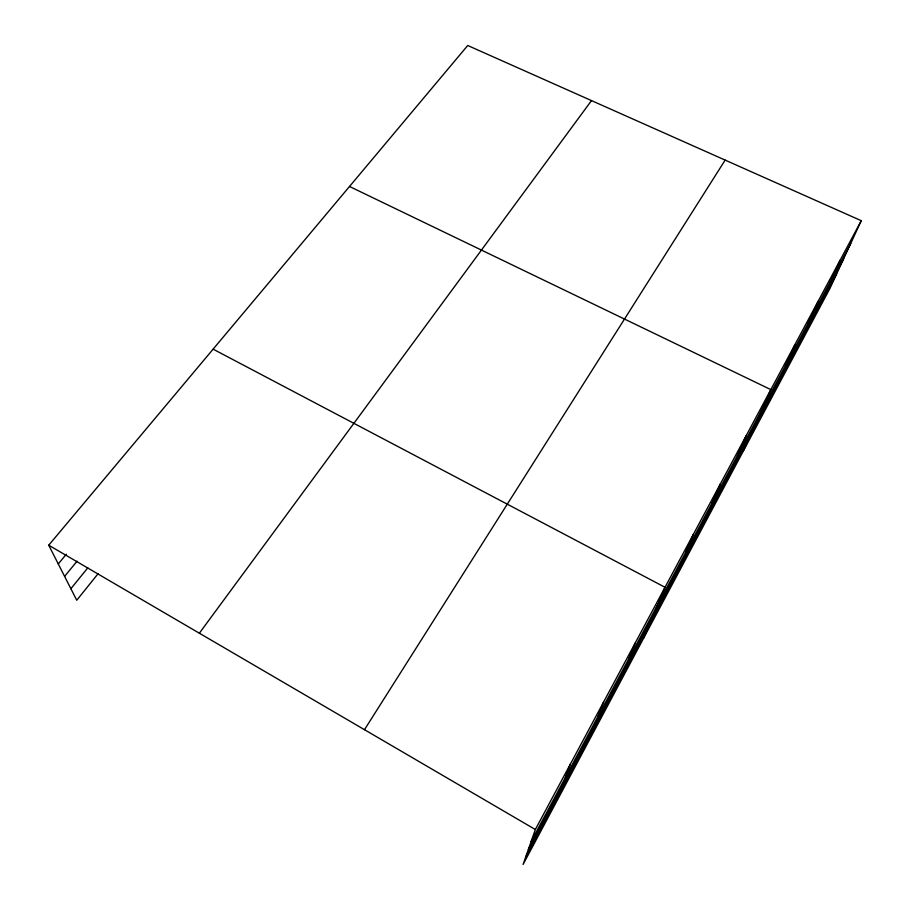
<?xml version="1.0" encoding="UTF-8"?>
<svg xmlns="http://www.w3.org/2000/svg" width="910" height="910" viewBox="0 0 910 910"><rect width="100%" height="100%" fill="white"/><g stroke="black" fill="none" stroke-linecap="round" stroke-linejoin="round"><path stroke-width="1.36" d="M861.269 220.698L535.342 829.522L523.068 864.5L830.057 288.208L861.269 220.698L467.729 45.5L48.73 545.204L76.747 600.259L98.109 573.687M565.303 777.561L570.422 763.979M597.699 716.943L603.637 701.94M628.469 659.386L635.123 643.131M643.541 638.342L665.017 587.291L213.122 349.156M685.548 552.575L693.431 534.216M712.075 502.934L720.481 483.688M737.396 455.557L746.257 435.549M743.47 450.746L770.838 389.616L349.52 186.482M785.375 365.774L795.021 344.458M808.125 323.209L818.101 301.335M829.897 282.475L840.169 260.123M531.144 841.5L850.748 243.47M528.369 849.405L843.695 258.702M525.627 857.22L836.665 273.899M364.478 729.695L725.156 160.103M199.358 633.212L591.5 100.6M70.878 588.724L87.781 567.897M64.599 576.394L77.066 561.174M58.274 563.95L66.293 554.258M48.73 545.204L535.342 829.522"/></g></svg>
